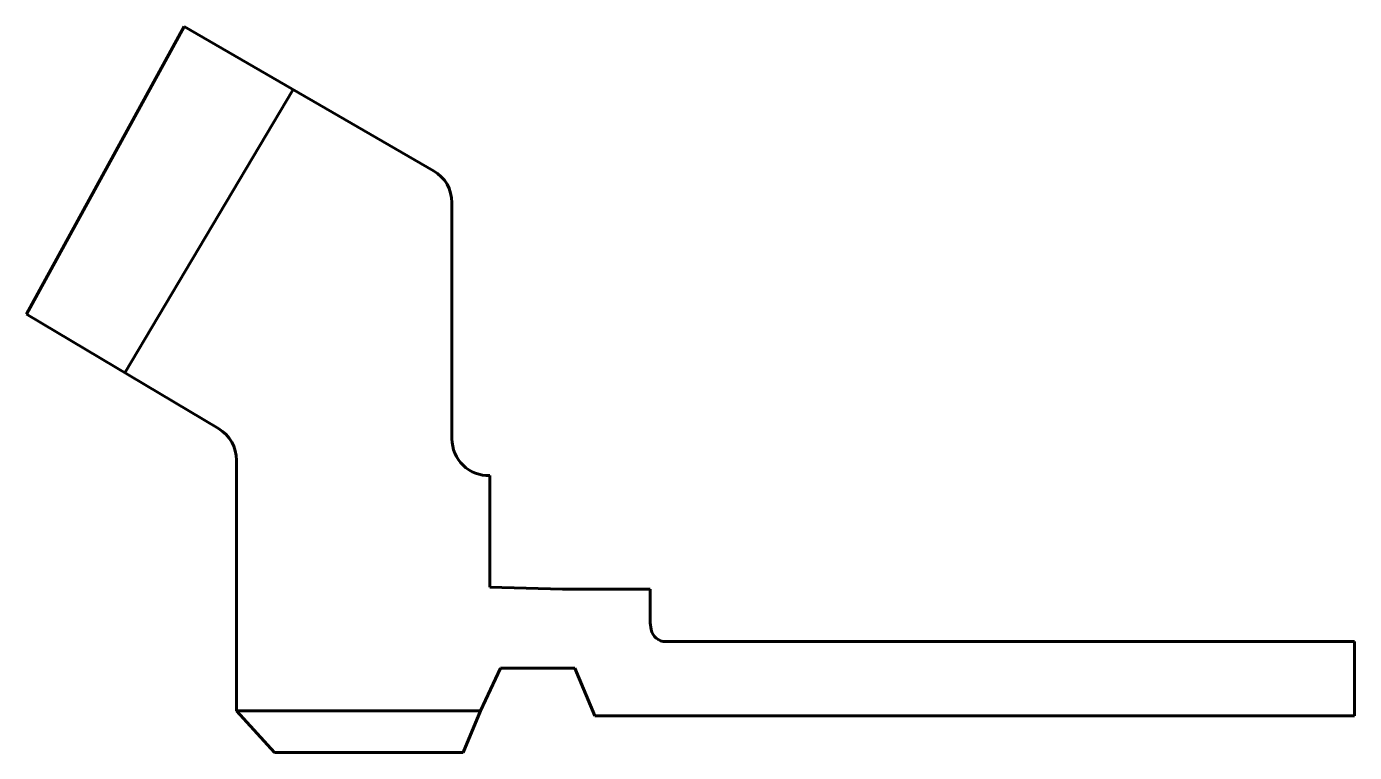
# Model space of a CAD drawing. Header units: millimetres. Extents: x -60.6 to 29.9, y 95.3 to 144.8.
import ezdxf

# ---------------------------------------------------------------- set-up
doc = ezdxf.new("R2010")
doc.units = ezdxf.units.MM
doc.linetypes.add('K5LT_BASIC', pattern=[0])

msp = doc.modelspace()

# ---------------------------------------------------------------- linework, layer by layer
at = {"color": 150, "linetype": 'K5LT_BASIC', "lineweight": 60, "true_color": 0x0080ff}
for p, q in [((-60.641, 125.182), (-49.901, 144.787)), ((-49.901, 144.787), (-32.884, 134.958)), ((-42.471, 140.496), (-53.938, 121.192)), ((-31.634, 116.685), (-31.634, 132.793)), ((-60.641, 125.182), (-47.542, 117.385)), ((-46.321, 111.169), (-46.321, 115.237)), ((-29.047, 114.185), (-29.047, 106.585)), ((-46.321, 111.169), (-46.321, 98.162)), ((-29.047, 106.585), (-24.087, 106.456)), ((-24.087, 106.456), (-18.118, 106.456)), ((-18.118, 104.16), (-18.118, 106.456)), ((-18.039, 103.7), (-18.118, 104.16)), ((-15.057, 102.869), (-17.054, 102.869)), ((23.868, 102.869), (-15.057, 102.869)), ((29.91, 102.869), (23.868, 102.869)), ((29.91, 97.807), (29.91, 102.869)), ((-28.327, 101.061), (-29.676, 98.162)), ((-23.261, 101.061), (-28.327, 101.061)), ((-21.885, 97.807), (-23.261, 101.061)), ((-29.676, 98.162), (-46.321, 98.162)), ((-43.725, 95.321), (-46.321, 98.162)), ((-30.867, 95.321), (-29.676, 98.162)), ((-21.885, 97.807), (29.91, 97.807)), ((-43.725, 95.321), (-30.867, 95.321))]:
    msp.add_line(p, q, dxfattribs=at)
for centre, radius, start, end in [((-34.134, 132.793), 2.5, 0, 59.99018), ((-48.821, 115.237), 2.5, 0, 59.23782), ((-29.132, 116.686), 2.502, 180.02328, 271.94253), ((-17.054, 103.869), 1, 189.70148, 270)]:
    msp.add_arc(centre, radius, start, end, dxfattribs=at)

doc.saveas('drawing.dxf')
